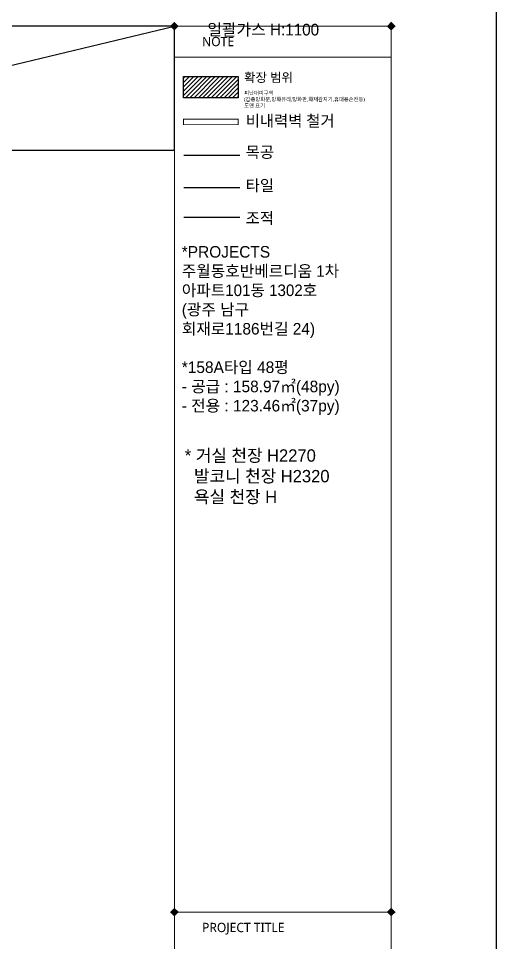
# Model space of a CAD drawing. Header units: millimetres. Extents: x 512 to 764439, y -71 to 559481.
# Drawn here: x 481580 to 486596, y 271703 to 281404 of the extents above; entities that cross this region are included whole.
import ezdxf

# ---------------------------------------------------------------- set-up
doc = ezdxf.new("R2010")
doc.units = ezdxf.units.MM
doc.header["$LTSCALE"] = 50
doc.linetypes.add('HIDDEN', pattern=[0.375, 0.25, -0.125])
doc.layers.add('#FORM', color=7, linetype='Continuous')
doc.layers.add('#콘센트.스위치', color=4, linetype='Continuous')
doc.styles.add('1204Design', font='malgun.ttf')
doc.styles.add('맑은 고딕', font='malgun.ttf')
doc.styles.add('프리텐다드', font='')
doc.styles.get('프리텐다드').set_extended_font_data('Pretendard Variable')

# ---------------------------------------------------------------- blocks, each defined once
blk = doc.blocks.new('1204design form 23ver')
at = {"lineweight": 30}
h = blk.add_hatch(color=256, dxfattribs=at)
h.dxf.hatch_style = 1
h.paths.add_polyline_path([(96627, 10538), (96571, 10481), (96627, 10425), (96684, 10481)])
h = blk.add_hatch(color=256, dxfattribs=at)
h.dxf.hatch_style = 1
h.paths.add_polyline_path([(99427, 10538), (99371, 10481), (99427, 10425), (99484, 10481)])
h = blk.add_hatch(color=256, dxfattribs=at)
h.dxf.hatch_style = 1
h.paths.add_polyline_path([(96627, -909), (96571, -965), (96627, -1022), (96684, -965)])
h = blk.add_hatch(color=256, dxfattribs=at)
h.dxf.hatch_style = 1
h.paths.add_polyline_path([(99427, -909), (99371, -965), (99427, -1022), (99484, -965)])
at = {"lineweight": 20}
for p, q in [((96627, -11679), (96627, 10481)), ((96627, -965), (99427, -965))]:
    blk.add_line(p, q, dxfattribs=at)
at = {"color": 8, "lineweight": 5}
blk.add_line((96627, 10081), (99427, 10081), dxfattribs=at)
blk.add_lwpolyline([(67187, -12479), (100787, -12479), (100787, 11281), (67187, 11281)], close=True)
at = {"lineweight": 20}
blk.add_lwpolyline([(68547, 10481), (99427, 10481), (99427, -11679), (68547, -11679)], close=True, dxfattribs=at)
at = {"char_height": 120, "width": 3200, "attachment_point": 1, "style": '맑은 고딕'}
for s, insert in [('NOTE', (96984, 10343)), ('PROJECT TITLE', (96984, -1104))]:
    blk.add_mtext(s, dxfattribs=dict(at, insert=insert))

msp = doc.modelspace()

# ---------------------------------------------------------------- linework, layer by layer
at = {"layer": '#FORM'}
msp.add_lwpolyline([(483215.57558801, 281323.20443722), (477791.05836368, 281323.20443722), (477791.05836368, 280023.20443722), (483215.57558801, 280023.20443722)], close=True, dxfattribs=at)
at = {"color": 240, "linetype": 'HIDDEN', "true_color": 0xed1f24, "const_width": 9.88132979}
msp.add_lwpolyline([(483311.5114531, 280289.46175459), (483885.61671365, 280289.46175459), (483885.61671365, 280346.83168619), (483311.5114531, 280346.83168619), (483311.5114531, 280289.46175459)], dxfattribs=at)
at = {"color": 124, "linetype": 'Continuous', "ltscale": 10, "const_width": 14.03919885}
msp.add_lwpolyline([(483311.5114531, 279966.8833025), (483914.08124702, 279966.8833025)], dxfattribs=at)
at = {"color": 241, "linetype": 'Continuous', "ltscale": 500, "const_width": 14.03919885}
msp.add_lwpolyline([(483311.5114531, 279629.5777417), (483914.08124702, 279629.5777417)], dxfattribs=at)
at = {"color": 30, "linetype": 'Continuous', "ltscale": 500, "const_width": 14.03919885}
msp.add_lwpolyline([(483311.5114531, 279315.62255261), (483914.08124702, 279315.62255261)], dxfattribs=at)
at = {"layer": 'Defpoints', "color": 253, "true_color": 0x9898cc}
msp.add_lwpolyline([(477791.05836368, 280023.20443722), (483215.57558801, 281323.20443722)], dxfattribs=at)

# ---------------------------------------------------------------- texts
at = {"layer": '#콘센트.스위치', "insert": (484912.28227105, 281348.03593966), "char_height": 122.1899826612, "width": 1351.1649034373, "attachment_point": 3, "style": '1204Design'}
msp.add_mtext('\\pxql;{\\fGulim|b0|i0|c129|p50;일괄가스 H:1100}', dxfattribs=at)
at = {"color": 7, "insert": (483947.88656856, 280832.78400253), "char_height": 95.387477622, "attachment_point": 1, "style": '1204Design', "bg_fill": 3, "box_fill_scale": 1.5, "bg_fill_color": 256, "bg_fill_transparency": 0}
msp.add_mtext_dynamic_manual_height_columns('확장 범위', width=559.0872611598, gutter_width=19.65392078, heights=[0], dxfattribs=at)
at = {"attachment_point": 1, "style": '프리텐다드'}
for s, width, gutter_width, heights, insert, char_height in [('*PROJECTS \\P{\\fGulim|b0|i0|c129|p50;주월동호반베르디움 1차 \\P아파트101동 1302호^J}({\\fGulim|b0|i0|c129|p50;광주 남구 ^J회재로}1186{\\fGulim|b0|i0|c129|p50;번길 }24)\\P^J*158A{\\fGulim|b0|i0|c129|p50;타입} 48{\\fGulim|b0|i0|c129|p50;평}^J- {\\fGulim|b0|i0|c129|p50;공급 }: 158.97{\\fGulim|b0|i0|c129|p50;㎡}(48py)\\P- {\\fGulim|b0|i0|c129|p50;전용 }: 123.46{\\fGulim|b0|i0|c129|p50;㎡}(37py)', 2437.7483895997, 66.49214278, [3786.87651379], (483293.35802591, 279014.84890397, 0), 121.11577658626), ('* {\\fGulim|b0|i0|c129|p50;거실 천장 }H2270^J  {\\fGulim|b0|i0|c129|p50;발코니 천장 }H2320\\P  {\\fGulim|b0|i0|c129|p50;욕실 천장 }H ', 2933.3941808224, 72.41905228, [901.72395018], (483324.7058852, 276881.05325039), 130)]:
    msp.add_mtext_dynamic_manual_height_columns(s, width=width, gutter_width=gutter_width, heights=heights, dxfattribs=dict(at, insert=insert, char_height=char_height))

# ---------------------------------------------------------------- next in the draw order: texts
at = {"color": 7, "attachment_point": 1, "style": '1204Design', "bg_fill": 3, "box_fill_scale": 1.5, "bg_fill_color": 256, "bg_fill_transparency": 0}
for s, width, gutter_width, insert, char_height in [('피난대피구역 (갑종방화문,방화유리,방화판,화재감지기,휴대용손전등) 도면 표기', 1096.2739400715, 19.65392078, (483947.88656856, 280642.00904729), 39.7447823424), ('목공', 839.711111518, 24.43174441, (483963.87257046, 280060.00930227), 118.575957429), ('타일', 820.9955785707, 24.43174441, (483963.87257046, 279710.99385111), 118.575957429), ('조적', 820.9955785707, 24.43174441, (483963.87257046, 279367.18483624), 118.575957429)]:
    msp.add_mtext_dynamic_manual_height_columns(s, width=width, gutter_width=gutter_width, heights=[0], dxfattribs=dict(at, insert=insert, char_height=char_height))

# ---------------------------------------------------------------- next in the draw order: hatches: boundary and pattern name
at = {"transparency": 33554483}
h = msp.add_hatch(dxfattribs=at)
h.set_pattern_fill('ANSI31', color=51, scale=10)
h.set_pattern_definition([(45, (60419.013, 174886.56), (-22.4506403, 22.4506403), [])])
h.paths.add_polyline_path([(483311.5114531, 280794.7343497), (483884.29725337, 280795.20981353), (483884.29725337, 280572.63903241), (483311.5114531, 280572.16356858)])

# ---------------------------------------------------------------- next in the draw order: linework, layer by layer
at = {"color": 51, "transparency": 33554483}
msp.add_lwpolyline([(483311.5114531, 280794.7343497), (483884.93427239, 280794.7343497), (483884.93427239, 280572.16356858), (483311.5114531, 280572.16356858)], close=True, dxfattribs=at)

# ---------------------------------------------------------------- next in the draw order: texts
at = {"color": 7, "insert": (483963.87257046, 280388.02158981), "char_height": 118.575957429, "attachment_point": 1, "style": '1204Design', "bg_fill": 3, "box_fill_scale": 1.5, "bg_fill_color": 256, "bg_fill_transparency": 0}
msp.add_mtext_dynamic_manual_height_columns('비내력벽 철거', width=1112.9756695127, gutter_width=24.43174441, heights=[0], dxfattribs=at)

# ---------------------------------------------------------------- next in the draw order: block references
at = {"xscale": 0.8125005846066201, "yscale": 0.8125005846066201, "zscale": 0.8125005846066201}
msp.add_blockref('1204design form 23ver', (404705.94764492, 272807.12251045), dxfattribs=at)

doc.saveas('drawing.dxf')
